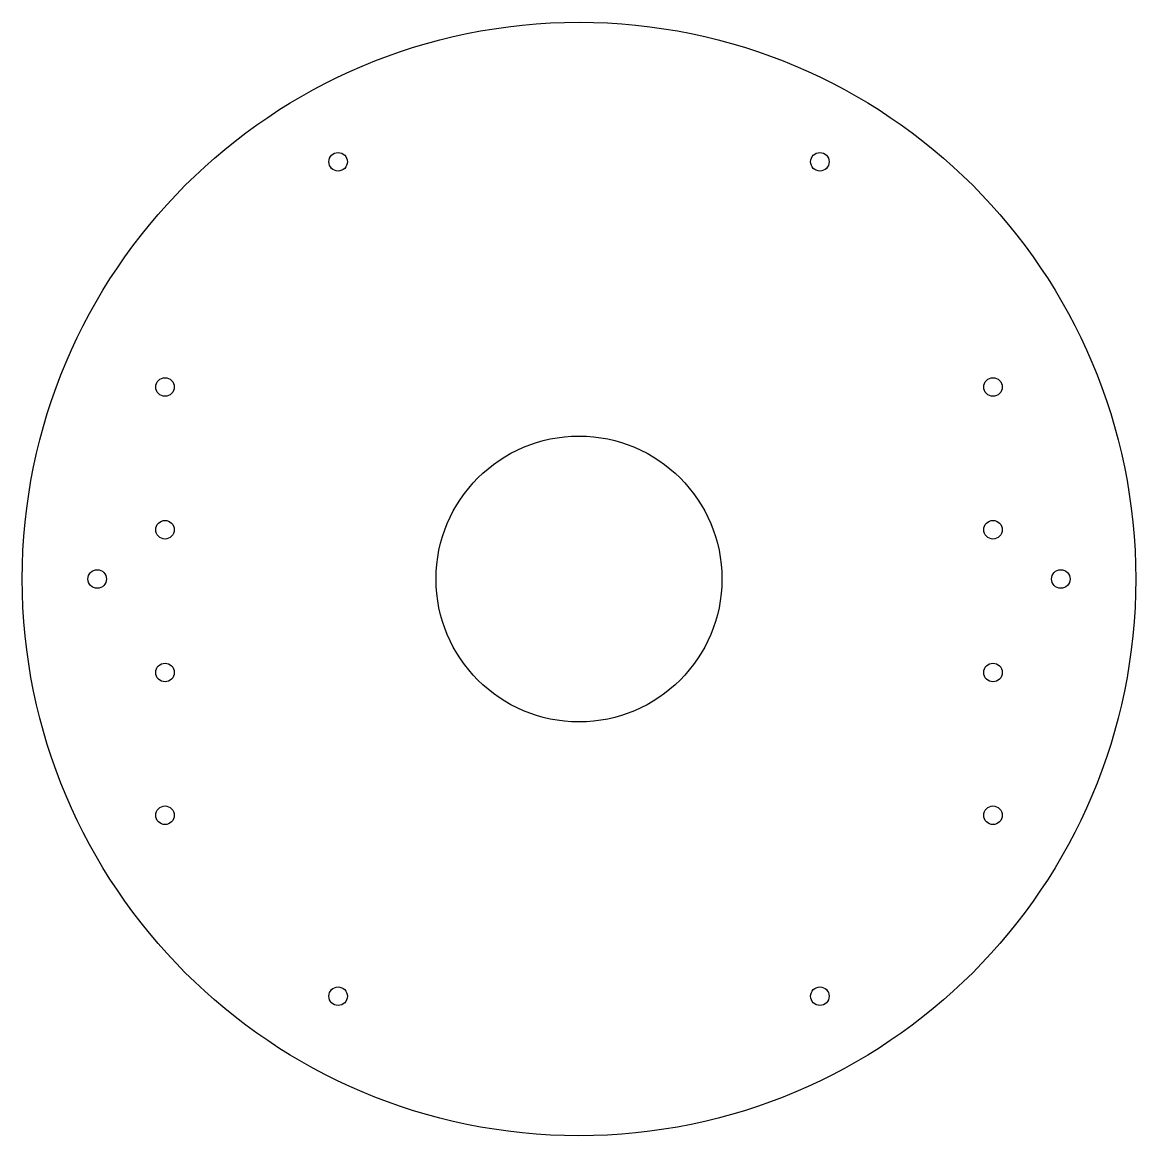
# Model space of a CAD drawing. Header units: millimetres. Extents: x -156 to 156, y -156 to 156.
import ezdxf

# ---------------------------------------------------------------- set-up
doc = ezdxf.new("R2010")
doc.units = ezdxf.units.MM

msp = doc.modelspace()

# ---------------------------------------------------------------- linework, layer by layer
at = {"color": 7, "linetype": 'Continuous', "lineweight": 25}
for centre, radius in [((0, 0), 156), ((-67.5, 116.91), 2.6), ((67.5, 116.91), 2.6), ((-116, 53.8), 2.6), ((116, 53.8), 2.6), ((0, 0), 40.05), ((-116, 13.8), 2.6), ((116, 13.8), 2.6), ((-135, 0), 2.6), ((135, 0), 2.6), ((-116, -26.2), 2.6), ((116, -26.2), 2.6), ((-116, -66.2), 2.6), ((116, -66.2), 2.6), ((-67.5, -116.91), 2.6), ((67.5, -116.91), 2.6)]:
    msp.add_circle(centre, radius, dxfattribs=at)

doc.saveas('drawing.dxf')
